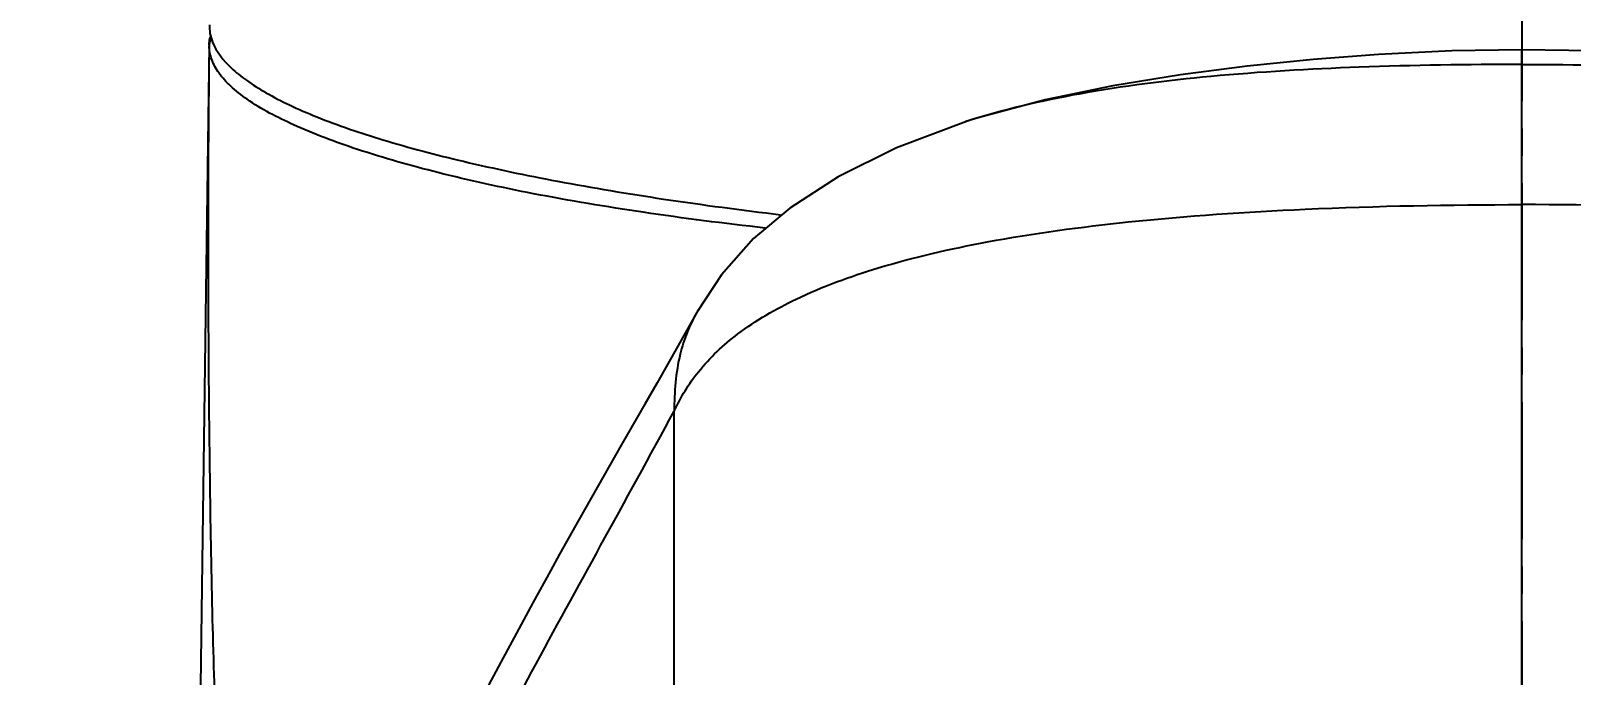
# Model space of a CAD drawing. Header units: millimetres. Extents: x 1091 to 1735, y 843 to 1297.
# Drawn here: x 1463.39 to 1491.55, y 1172.6 to 1184.37 of the extents above; entities that cross this region are included whole.
import ezdxf

# ---------------------------------------------------------------- set-up
doc = ezdxf.new("R2010")
doc.units = ezdxf.units.MM
doc.linetypes.add('CENTER', pattern=[2, 1.25, -0.25, 0.25, -0.25])
doc.layers.add('dim', color=1, linetype='Continuous', lineweight=35)
doc.layers.add('标注', color=1, linetype='Continuous')
doc.styles.add('Daelim Dimension', font='')
doc.styles.get('Daelim Dimension').set_extended_font_data('나눔고딕')
doc.dimstyles.new('DEFAULT', dxfattribs={"dimscale": 2, "dimtxt": 2, "dimasz": 2, "dimexe": 0, "dimexo": 2, "dimgap": 1, "dimtad": 1, "dimdec": 1, "dimzin": 9, "dimdsep": 46, "dimtxsty": 'Daelim Dimension', "dimcen": 0.5, "dimclrd": 252, "dimclre": 252, "dimclrt": 3, "dimadec": 1, "dimazin": 0, "dimtfac": 1, "dimtdec": 1, "dimtix": 1, "dimtmove": 0, "dimatfit": 3, "dimfxl": 1, "dimtolj": 1, "dimtzin": 1, "dimlwd": 9, "dimlwe": 9, "dimarcsym": 0})

# ---------------------------------------------------------------- blocks, each defined once
blk = doc.blocks.new('*D4')
at = {"layer": 'Defpoints', "color": 0, "transparency": 16777216}
for p in [(1490.651, 1230.287), (1441.913, 1104.193), (1464.351, 1104.193)]:
    blk.add_point(p, dxfattribs=at)
at = {"layer": 'dim', "color": 5, "lineweight": 9, "transparency": 16777216}
for p, q in [((1486.651, 1230.287), (1441.913, 1230.287)), ((1441.913, 1226.287), (1441.913, 1108.193)), ((1460.351, 1104.193), (1441.913, 1104.193))]:
    blk.add_line(p, q, dxfattribs=at)
at = {"layer": 'dim', "color": 5, "transparency": 16777216}
for points in [[(1441.246, 1226.287), (1442.579, 1226.287), (1441.913, 1230.287)], [(1441.246, 1108.193), (1442.579, 1108.193), (1441.913, 1104.193)]]:
    blk.add_solid(points, dxfattribs=at)
at = {"layer": 'dim', "color": 7, "transparency": 16777216, "insert": (1434.469, 1167.531), "char_height": 10, "attachment_point": 5, "rotation": 90, "style": 'Daelim Dimension'}
blk.add_mtext('\\A1;126', dxfattribs=at)

msp = doc.modelspace()

# ---------------------------------------------------------------- linework, layer by layer
at = {"color": 7, "linetype": 'Continuous'}
for p, q in [((1466.647, 1184.109), (1465.659, 1111.699)), ((1466.708, 1184.163), (1466.709, 1184.16)), ((1480.493, 1182.712), (1480.485, 1182.71)), ((1475.569, 1179.233), (1474.837, 1177.941)), ((1473.406, 1175.433), (1473.055, 1174.806)), ((1472.565, 1173.92), (1472.264, 1173.366)), ((1472.264, 1173.366), (1471.981, 1172.839)), ((1471.981, 1172.839), (1471.714, 1172.336))]:
    msp.add_line(p, q, dxfattribs=at)
at = {"color": 9, "linetype": 'Continuous'}
for p, q in [((1490.651, 1169.169), (1490.651, 1184.02)), ((1475.151, 1167.938), (1475.151, 1177.422))]:
    msp.add_line(p, q, dxfattribs=at)
at = {"color": 7, "linetype": 'Continuous'}
for points in [[(1490.651, 1184.02), (1489.371, 1184.001), (1488.026, 1183.936), (1486.834, 1183.845), (1485.627, 1183.725), (1484.405, 1183.567), (1483.17, 1183.365), (1481.935, 1183.109), (1480.706, 1182.779), (1480.485, 1182.71)], [(1500.818, 1182.71), (1500.597, 1182.779), (1499.368, 1183.109), (1498.133, 1183.365), (1496.898, 1183.567), (1495.676, 1183.725), (1494.469, 1183.845), (1493.277, 1183.936), (1491.932, 1184.001), (1490.651, 1184.02)], [(1480.493, 1182.712), (1479.217, 1182.233), (1478.147, 1181.7), (1477.262, 1181.131), (1476.6, 1180.573), (1476.016, 1179.912), (1475.57, 1179.233)], [(1474.837, 1177.941), (1474.614, 1177.55), (1474.182, 1176.798)], [(1474.182, 1176.798), (1473.976, 1176.436), (1473.406, 1175.433)], [(1473.055, 1174.806), (1472.886, 1174.503), (1472.565, 1173.92)]]:
    msp.add_lwpolyline(points, dxfattribs=at)
for centre, radius, start, end in [((1467.729, 1184.104), 1.082, 171.9492, 178.8947), ((1467.383, 1184.108), 0.736, 171.2525, 178.7235)]:
    msp.add_arc(centre, radius, start, end, dxfattribs=at)
at = {"color": 9, "linetype": 'Continuous'}
for centre, radius, start, end in [((1466.986, 1184.085), 0.339, 170.5441, 179.188), ((1467.451, 1184.109), 0.805, 179.9766, 180.6892), ((1467.5, 1184.109), 0.853, 180.6888, 181.3173), ((1466.991, 1184.085), 0.344, 157.0566, 170.5618), ((1466.987, 1184.086), 0.34, 151.2752, 157.0011)]:
    msp.add_arc(centre, radius, start, end, dxfattribs=at)
at = {"color": 7, "linetype": 'Continuous'}
for points, knots in [([(1466.652, 1184.48), (1466.65, 1184.427), (1466.657, 1184.318), (1466.688, 1184.214), (1466.708, 1184.163)], [0, 0, 0, 0, 0.49105, 1, 1, 1, 1]), ([(1466.709, 1184.16), (1466.78, 1183.982), (1466.987, 1183.729), (1467.341, 1183.448), (1467.701, 1183.222), (1468.131, 1183.001), (1468.838, 1182.696), (1469.898, 1182.339), (1471.369, 1181.953), (1473.083, 1181.597), (1475.018, 1181.275), (1476.383, 1181.094), (1477.097, 1181.009)], [0, 0, 0, 0, 0.051973, 0.084799, 0.122884, 0.166498, 0.215767, 0.331252, 0.468843, 0.627331, 0.805053, 1, 1, 1, 1])]:
    msp.add_open_spline(points, degree=3, knots=knots, dxfattribs=at)
at = {"color": 9, "linetype": 'Continuous'}
for points, knots in [([(1466.647, 1184.09), (1466.637, 1183.194), (1466.625, 1181.421), (1466.629, 1178.795), (1466.653, 1176.247), (1466.696, 1173.812), (1466.762, 1171.537), (1466.852, 1169.478), (1466.963, 1167.7), (1467.096, 1166.278), (1467.235, 1165.345), (1467.372, 1164.818), (1467.466, 1164.566), (1467.564, 1164.395), (1467.669, 1164.291), (1467.785, 1164.252), (1467.943, 1164.277), (1468.134, 1164.413), (1468.349, 1164.649), (1468.571, 1164.961), (1468.715, 1165.194), (1468.79, 1165.319)], [0, 0, 0, 0, 0.124722, 0.246953, 0.365761, 0.479643, 0.586091, 0.682655, 0.766719, 0.834156, 0.881534, 0.897846, 0.910001, 0.918789, 0.925132, 0.930198, 0.935146, 0.946871, 0.961822, 0.979708, 1, 1, 1, 1]), ([(1476.811, 1180.766), (1476.067, 1180.849), (1474.652, 1181.029), (1472.656, 1181.363), (1470.911, 1181.741), (1469.44, 1182.155), (1468.267, 1182.592), (1467.491, 1182.994), (1467.049, 1183.337), (1466.826, 1183.58), (1466.685, 1183.83), (1466.649, 1184.006), (1466.647, 1184.09)], [0, 0, 0, 0, 0.203134, 0.386798, 0.548899, 0.687481, 0.800819, 0.888341, 0.922916, 0.952172, 0.977279, 1, 1, 1, 1]), ([(1490.651, 1183.753), (1489.658, 1183.753), (1487.76, 1183.727), (1485.056, 1183.572), (1482.651, 1183.27), (1481.167, 1182.928), (1480.493, 1182.712)], [0, 0, 0, 0, 0.290812, 0.555832, 0.792643, 1, 1, 1, 1]), ([(1490.651, 1183.753), (1491.645, 1183.753), (1493.543, 1183.727), (1496.247, 1183.572), (1498.652, 1183.27), (1500.135, 1182.928), (1500.81, 1182.712)], [0, 0, 0, 0, 0.290812, 0.555832, 0.792643, 1, 1, 1, 1]), ([(1475.151, 1177.422), (1475.268, 1177.678), (1475.595, 1178.207), (1476.355, 1178.916), (1477.473, 1179.557), (1479.013, 1180.116), (1481.05, 1180.58), (1483.662, 1180.931), (1486.926, 1181.151), (1489.329, 1181.193), (1490.651, 1181.193)], [0, 0, 0, 0, 0.051126, 0.11127, 0.186473, 0.283099, 0.407216, 0.564509, 0.760372, 1, 1, 1, 1]), ([(1506.151, 1177.422), (1506.034, 1177.678), (1505.708, 1178.207), (1504.948, 1178.916), (1503.83, 1179.557), (1502.29, 1180.116), (1500.253, 1180.58), (1497.641, 1180.931), (1494.376, 1181.151), (1491.973, 1181.193), (1490.651, 1181.193)], [0, 0, 0, 0, 0.051126, 0.11127, 0.186473, 0.283099, 0.407216, 0.564509, 0.760372, 1, 1, 1, 1]), ([(1475.559, 1179.216), (1475.494, 1179.101), (1475.375, 1178.856), (1475.188, 1178.263), (1475.151, 1177.77), (1475.151, 1177.422)], [0, 0, 0, 0, 0.212672, 0.438231, 1, 1, 1, 1]), ([(1470.253, 1168.222), (1470.619, 1168.958), (1471.37, 1170.446), (1472.556, 1172.693), (1473.835, 1175.017), (1474.705, 1176.601), (1475.151, 1177.422)], [0, 0, 0, 0, 0.236629, 0.479705, 0.731242, 1, 1, 1, 1])]:
    msp.add_open_spline(points, degree=3, knots=knots, dxfattribs=at)
msp.add_open_spline([(1466.647, 1184.109), (1466.648, 1184.154), (1466.657, 1184.199), (1466.675, 1184.24)], degree=3, dxfattribs=at)
at = {"layer": '标注', "linetype": 'CENTER', "ltscale": 2}
msp.add_line((1490.651, 1245.584), (1490.651, 1106.486), dxfattribs=at)

# ---------------------------------------------------------------- dimensions: what is measured, and where the dimension line sits
at = {"layer": 'dim', "color": 5}
dim = msp.add_linear_dim(base=(1441.913, 1104.193), p1=(1490.651, 1230.287), p2=(1464.351, 1104.193), angle=90, dimstyle='DEFAULT', override={"dimtxt": 5, "dimdec": 0, "dimclrd": 5, "dimclre": 5, "dimclrt": 7}, dxfattribs=at)
dim.commit()
dim.dimension.update_dxf_attribs({"geometry": '*D4', "text_midpoint": (1441.913, 1167.531), "dimtype": 160})

doc.saveas('drawing.dxf')
